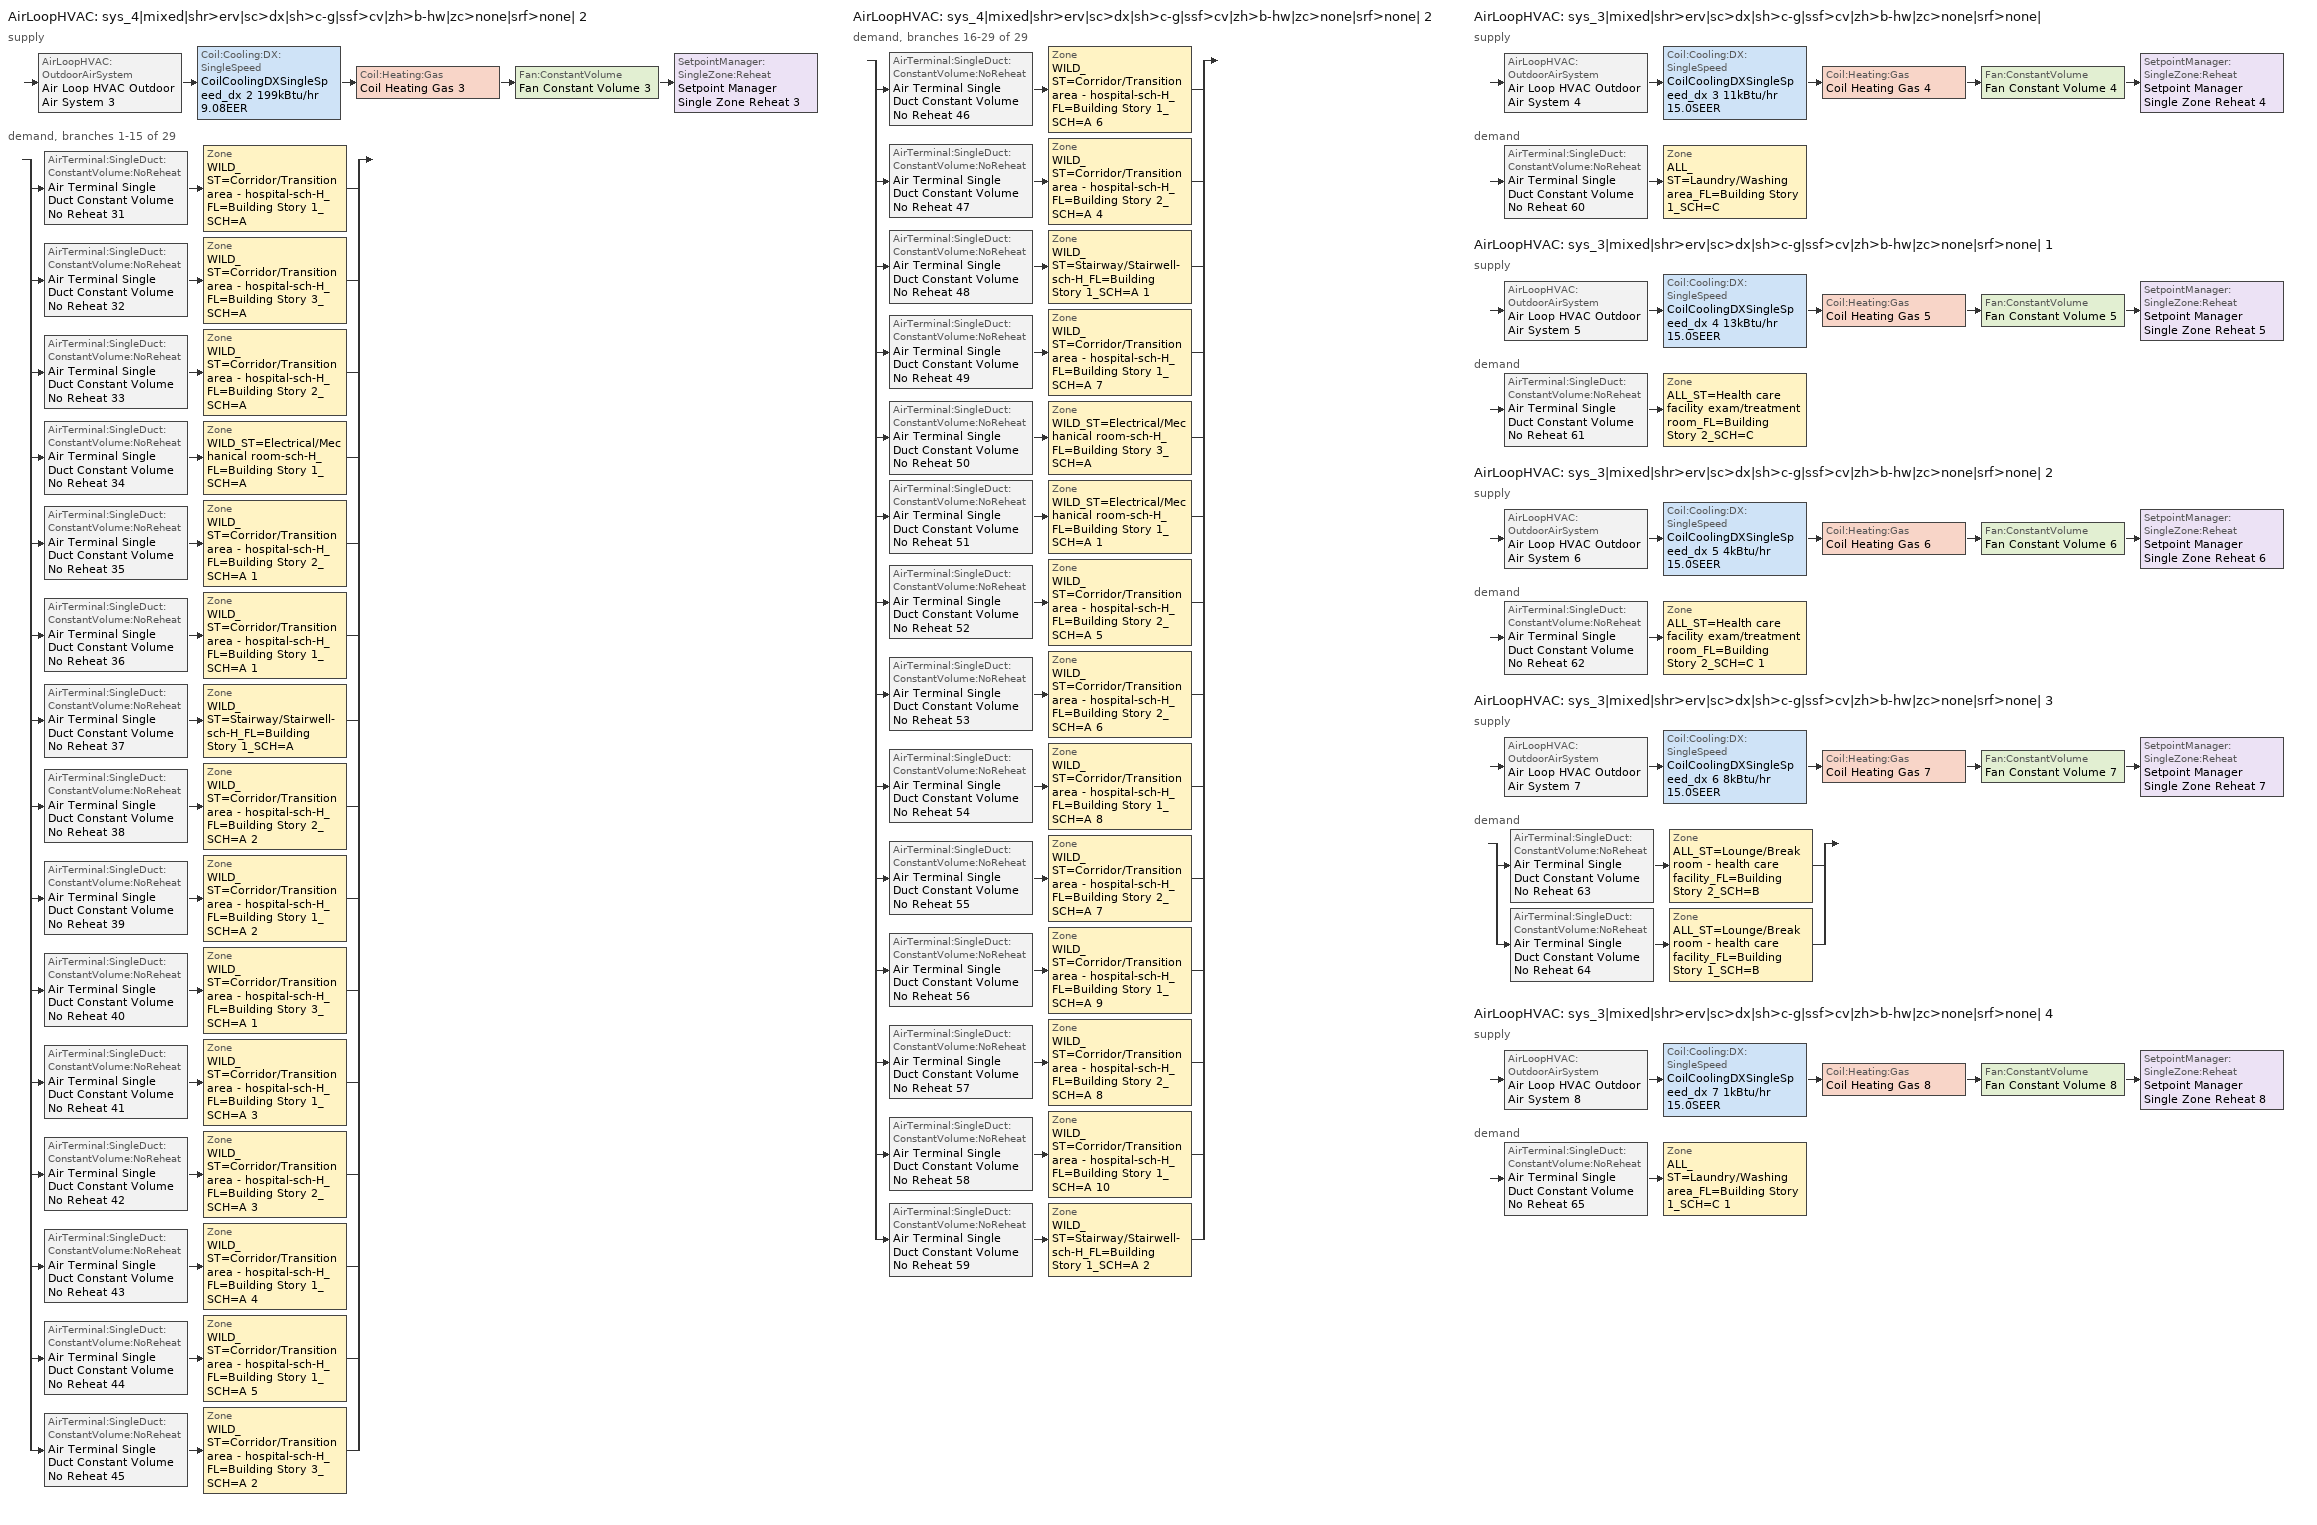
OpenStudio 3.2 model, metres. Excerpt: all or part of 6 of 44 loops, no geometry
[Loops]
AirLoopHVAC 'sys_4|mixed|shr>erv|sc>dx|sh>c-g|ssf>cv|zh>b-hw|zc>none|srf>none| 2'
 supply: AirLoopHVAC:OutdoorAirSystem 'Air Loop HVAC Outdoor Air System 3' > Coil:Cooling:DX:SingleSpeed 'CoilCoolingDXSingleSpeed_dx 2 199kBtu/hr 9.08EER' > Coil:Heating:Gas 'Coil Heating Gas 3' > Fan:ConstantVolume 'Fan Constant Volume 3' > SetpointManager:SingleZone:Reheat 'Setpoint Manager Single Zone Reheat 3'
 demand, branches 1-15 of 29: split
  | AirTerminal:SingleDuct:ConstantVolume:NoReheat 'Air Terminal Single Duct Constant Volume No Reheat 31' > Zone 'WILD_ST=Corridor/Transition area - hospital-sch-H_FL=Building Story 1_SCH=A'
  | AirTerminal:SingleDuct:ConstantVolume:NoReheat 'Air Terminal Single Duct Constant Volume No Reheat 32' > Zone 'WILD_ST=Corridor/Transition area - hospital-sch-H_FL=Building Story 3_SCH=A'
  | AirTerminal:SingleDuct:ConstantVolume:NoReheat 'Air Terminal Single Duct Constant Volume No Reheat 33' > Zone 'WILD_ST=Corridor/Transition area - hospital-sch-H_FL=Building Story 2_SCH=A'
  | AirTerminal:SingleDuct:ConstantVolume:NoReheat 'Air Terminal Single Duct Constant Volume No Reheat 34' > Zone 'WILD_ST=Electrical/Mechanical room-sch-H_FL=Building Story 1_SCH=A'
  | AirTerminal:SingleDuct:ConstantVolume:NoReheat 'Air Terminal Single Duct Constant Volume No Reheat 35' > Zone 'WILD_ST=Corridor/Transition area - hospital-sch-H_FL=Building Story 2_SCH=A 1'
  | AirTerminal:SingleDuct:ConstantVolume:NoReheat 'Air Terminal Single Duct Constant Volume No Reheat 36' > Zone 'WILD_ST=Corridor/Transition area - hospital-sch-H_FL=Building Story 1_SCH=A 1'
  | AirTerminal:SingleDuct:ConstantVolume:NoReheat 'Air Terminal Single Duct Constant Volume No Reheat 37' > Zone 'WILD_ST=Stairway/Stairwell-sch-H_FL=Building Story 1_SCH=A'
  | AirTerminal:SingleDuct:ConstantVolume:NoReheat 'Air Terminal Single Duct Constant Volume No Reheat 38' > Zone 'WILD_ST=Corridor/Transition area - hospital-sch-H_FL=Building Story 2_SCH=A 2'
  | AirTerminal:SingleDuct:ConstantVolume:NoReheat 'Air Terminal Single Duct Constant Volume No Reheat 39' > Zone 'WILD_ST=Corridor/Transition area - hospital-sch-H_FL=Building Story 1_SCH=A 2'
  | AirTerminal:SingleDuct:ConstantVolume:NoReheat 'Air Terminal Single Duct Constant Volume No Reheat 40' > Zone 'WILD_ST=Corridor/Transition area - hospital-sch-H_FL=Building Story 3_SCH=A 1'
  | AirTerminal:SingleDuct:ConstantVolume:NoReheat 'Air Terminal Single Duct Constant Volume No Reheat 41' > Zone 'WILD_ST=Corridor/Transition area - hospital-sch-H_FL=Building Story 1_SCH=A 3'
  | AirTerminal:SingleDuct:ConstantVolume:NoReheat 'Air Terminal Single Duct Constant Volume No Reheat 42' > Zone 'WILD_ST=Corridor/Transition area - hospital-sch-H_FL=Building Story 2_SCH=A 3'
  | AirTerminal:SingleDuct:ConstantVolume:NoReheat 'Air Terminal Single Duct Constant Volume No Reheat 43' > Zone 'WILD_ST=Corridor/Transition area - hospital-sch-H_FL=Building Story 1_SCH=A 4'
  | AirTerminal:SingleDuct:ConstantVolume:NoReheat 'Air Terminal Single Duct Constant Volume No Reheat 44' > Zone 'WILD_ST=Corridor/Transition area - hospital-sch-H_FL=Building Story 1_SCH=A 5'
  | AirTerminal:SingleDuct:ConstantVolume:NoReheat 'Air Terminal Single Duct Constant Volume No Reheat 45' > Zone 'WILD_ST=Corridor/Transition area - hospital-sch-H_FL=Building Story 3_SCH=A 2'
AirLoopHVAC 'sys_4|mixed|shr>erv|sc>dx|sh>c-g|ssf>cv|zh>b-hw|zc>none|srf>none| 2'
 demand, branches 16-29 of 29: split
  | AirTerminal:SingleDuct:ConstantVolume:NoReheat 'Air Terminal Single Duct Constant Volume No Reheat 46' > Zone 'WILD_ST=Corridor/Transition area - hospital-sch-H_FL=Building Story 1_SCH=A 6'
  | AirTerminal:SingleDuct:ConstantVolume:NoReheat 'Air Terminal Single Duct Constant Volume No Reheat 47' > Zone 'WILD_ST=Corridor/Transition area - hospital-sch-H_FL=Building Story 2_SCH=A 4'
  | AirTerminal:SingleDuct:ConstantVolume:NoReheat 'Air Terminal Single Duct Constant Volume No Reheat 48' > Zone 'WILD_ST=Stairway/Stairwell-sch-H_FL=Building Story 1_SCH=A 1'
  | AirTerminal:SingleDuct:ConstantVolume:NoReheat 'Air Terminal Single Duct Constant Volume No Reheat 49' > Zone 'WILD_ST=Corridor/Transition area - hospital-sch-H_FL=Building Story 1_SCH=A 7'
  | AirTerminal:SingleDuct:ConstantVolume:NoReheat 'Air Terminal Single Duct Constant Volume No Reheat 50' > Zone 'WILD_ST=Electrical/Mechanical room-sch-H_FL=Building Story 3_SCH=A'
  | AirTerminal:SingleDuct:ConstantVolume:NoReheat 'Air Terminal Single Duct Constant Volume No Reheat 51' > Zone 'WILD_ST=Electrical/Mechanical room-sch-H_FL=Building Story 1_SCH=A 1'
  | AirTerminal:SingleDuct:ConstantVolume:NoReheat 'Air Terminal Single Duct Constant Volume No Reheat 52' > Zone 'WILD_ST=Corridor/Transition area - hospital-sch-H_FL=Building Story 2_SCH=A 5'
  | AirTerminal:SingleDuct:ConstantVolume:NoReheat 'Air Terminal Single Duct Constant Volume No Reheat 53' > Zone 'WILD_ST=Corridor/Transition area - hospital-sch-H_FL=Building Story 2_SCH=A 6'
  | AirTerminal:SingleDuct:ConstantVolume:NoReheat 'Air Terminal Single Duct Constant Volume No Reheat 54' > Zone 'WILD_ST=Corridor/Transition area - hospital-sch-H_FL=Building Story 1_SCH=A 8'
  | AirTerminal:SingleDuct:ConstantVolume:NoReheat 'Air Terminal Single Duct Constant Volume No Reheat 55' > Zone 'WILD_ST=Corridor/Transition area - hospital-sch-H_FL=Building Story 2_SCH=A 7'
  | AirTerminal:SingleDuct:ConstantVolume:NoReheat 'Air Terminal Single Duct Constant Volume No Reheat 56' > Zone 'WILD_ST=Corridor/Transition area - hospital-sch-H_FL=Building Story 1_SCH=A 9'
  | AirTerminal:SingleDuct:ConstantVolume:NoReheat 'Air Terminal Single Duct Constant Volume No Reheat 57' > Zone 'WILD_ST=Corridor/Transition area - hospital-sch-H_FL=Building Story 2_SCH=A 8'
  | AirTerminal:SingleDuct:ConstantVolume:NoReheat 'Air Terminal Single Duct Constant Volume No Reheat 58' > Zone 'WILD_ST=Corridor/Transition area - hospital-sch-H_FL=Building Story 1_SCH=A 10'
  | AirTerminal:SingleDuct:ConstantVolume:NoReheat 'Air Terminal Single Duct Constant Volume No Reheat 59' > Zone 'WILD_ST=Stairway/Stairwell-sch-H_FL=Building Story 1_SCH=A 2'
AirLoopHVAC 'sys_3|mixed|shr>erv|sc>dx|sh>c-g|ssf>cv|zh>b-hw|zc>none|srf>none|'
 supply: AirLoopHVAC:OutdoorAirSystem 'Air Loop HVAC Outdoor Air System 4' > Coil:Cooling:DX:SingleSpeed 'CoilCoolingDXSingleSpeed_dx 3 11kBtu/hr 15.0SEER' > Coil:Heating:Gas 'Coil Heating Gas 4' > Fan:ConstantVolume 'Fan Constant Volume 4' > SetpointManager:SingleZone:Reheat 'Setpoint Manager Single Zone Reheat 4'
 demand: AirTerminal:SingleDuct:ConstantVolume:NoReheat 'Air Terminal Single Duct Constant Volume No Reheat 60' > Zone 'ALL_ST=Laundry/Washing area_FL=Building Story 1_SCH=C'
AirLoopHVAC 'sys_3|mixed|shr>erv|sc>dx|sh>c-g|ssf>cv|zh>b-hw|zc>none|srf>none| 1'
 supply: AirLoopHVAC:OutdoorAirSystem 'Air Loop HVAC Outdoor Air System 5' > Coil:Cooling:DX:SingleSpeed 'CoilCoolingDXSingleSpeed_dx 4 13kBtu/hr 15.0SEER' > Coil:Heating:Gas 'Coil Heating Gas 5' > Fan:ConstantVolume 'Fan Constant Volume 5' > SetpointManager:SingleZone:Reheat 'Setpoint Manager Single Zone Reheat 5'
 demand: AirTerminal:SingleDuct:ConstantVolume:NoReheat 'Air Terminal Single Duct Constant Volume No Reheat 61' > Zone 'ALL_ST=Health care facility exam/treatment room_FL=Building Story 2_SCH=C'
AirLoopHVAC 'sys_3|mixed|shr>erv|sc>dx|sh>c-g|ssf>cv|zh>b-hw|zc>none|srf>none| 2'
 supply: AirLoopHVAC:OutdoorAirSystem 'Air Loop HVAC Outdoor Air System 6' > Coil:Cooling:DX:SingleSpeed 'CoilCoolingDXSingleSpeed_dx 5 4kBtu/hr 15.0SEER' > Coil:Heating:Gas 'Coil Heating Gas 6' > Fan:ConstantVolume 'Fan Constant Volume 6' > SetpointManager:SingleZone:Reheat 'Setpoint Manager Single Zone Reheat 6'
 demand: AirTerminal:SingleDuct:ConstantVolume:NoReheat 'Air Terminal Single Duct Constant Volume No Reheat 62' > Zone 'ALL_ST=Health care facility exam/treatment room_FL=Building Story 2_SCH=C 1'
AirLoopHVAC 'sys_3|mixed|shr>erv|sc>dx|sh>c-g|ssf>cv|zh>b-hw|zc>none|srf>none| 3'
 supply: AirLoopHVAC:OutdoorAirSystem 'Air Loop HVAC Outdoor Air System 7' > Coil:Cooling:DX:SingleSpeed 'CoilCoolingDXSingleSpeed_dx 6 8kBtu/hr 15.0SEER' > Coil:Heating:Gas 'Coil Heating Gas 7' > Fan:ConstantVolume 'Fan Constant Volume 7' > SetpointManager:SingleZone:Reheat 'Setpoint Manager Single Zone Reheat 7'
 demand: split
  | AirTerminal:SingleDuct:ConstantVolume:NoReheat 'Air Terminal Single Duct Constant Volume No Reheat 63' > Zone 'ALL_ST=Lounge/Break room - health care facility_FL=Building Story 2_SCH=B'
  | AirTerminal:SingleDuct:ConstantVolume:NoReheat 'Air Terminal Single Duct Constant Volume No Reheat 64' > Zone 'ALL_ST=Lounge/Break room - health care facility_FL=Building Story 1_SCH=B'
AirLoopHVAC 'sys_3|mixed|shr>erv|sc>dx|sh>c-g|ssf>cv|zh>b-hw|zc>none|srf>none| 4'
 supply: AirLoopHVAC:OutdoorAirSystem 'Air Loop HVAC Outdoor Air System 8' > Coil:Cooling:DX:SingleSpeed 'CoilCoolingDXSingleSpeed_dx 7 1kBtu/hr 15.0SEER' > Coil:Heating:Gas 'Coil Heating Gas 8' > Fan:ConstantVolume 'Fan Constant Volume 8' > SetpointManager:SingleZone:Reheat 'Setpoint Manager Single Zone Reheat 8'
 demand: AirTerminal:SingleDuct:ConstantVolume:NoReheat 'Air Terminal Single Duct Constant Volume No Reheat 65' > Zone 'ALL_ST=Laundry/Washing area_FL=Building Story 1_SCH=C 1'
[Sizing:Zone] Zone Cooling Design Supply Air Temperature Input Method=TemperatureDifference; Zone Cooling Design Supply Air Temperature {C}=14; Zone Cooling Design Supply Air Temperature Difference {deltaC}=11; Zone Heating Design Supply Air Temperature Input Method=TemperatureDifference; Zone Heating Design Supply Air Temperature {C}=40; Zone Heating Design Supply Air Temperature Difference {deltaC}=21; Zone Cooling Design Supply Air Humidity Ratio {kg-H2O/kg-air}=0.0085; Zone Heating Design Supply Air Humidity Ratio {kg-H2O/kg-air}=0.008; Zone Heating Sizing Factor=1.3; Zone Cooling Sizing Factor=1.1; Cooling Design Air Flow Method=DesignDay; Heating Design Air Flow Method=DesignDay; Account for Dedicated Outdoor Air System=No; Dedicated Outdoor Air System Control Strategy=NeutralSupplyAir; Dedicated Outdoor Air Low Setpoint Temperature for Design {C}=autosize; Dedicated Outdoor Air High Setpoint Temperature for Design {C}=autosize
ALL_ST=Laundry/Washing area_FL=Building Story 1_SCH=C; ALL_ST=Health care facility exam/treatment room_FL=Building Story 2_SCH=C; ALL_ST=Health care facility exam/treatment room_FL=Building Story 2_SCH=C 1; ALL_ST=Lounge/Break room - health care facility_FL=Building Story 2_SCH=B; ALL_ST=Laundry/Washing area_FL=Building Story 1_SCH=C 1; ALL_ST=Lounge/Break room - health care facility_FL=Building Story 1_SCH=B; WILD_ST=Corridor/Transition area - hospital-sch-H_FL=Building Story 1_SCH=A; WILD_ST=Corridor/Transition area - hospital-sch-H_FL=Building Story 3_SCH=A; WILD_ST=Corridor/Transition area - hospital-sch-H_FL=Building Story 2_SCH=A; WILD_ST=Electrical/Mechanical room-sch-H_FL=Building Story 1_SCH=A; WILD_ST=Corridor/Transition area - hospital-sch-H_FL=Building Story 2_SCH=A 1; WILD_ST=Corridor/Transition area - hospital-sch-H_FL=Building Story 1_SCH=A 1; WILD_ST=Stairway/Stairwell-sch-H_FL=Building Story 1_SCH=A; WILD_ST=Corridor/Transition area - hospital-sch-H_FL=Building Story 2_SCH=A 2; WILD_ST=Corridor/Transition area - hospital-sch-H_FL=Building Story 1_SCH=A 2; WILD_ST=Corridor/Transition area - hospital-sch-H_FL=Building Story 3_SCH=A 1; WILD_ST=Corridor/Transition area - hospital-sch-H_FL=Building Story 1_SCH=A 3; WILD_ST=Corridor/Transition area - hospital-sch-H_FL=Building Story 2_SCH=A 3; WILD_ST=Corridor/Transition area - hospital-sch-H_FL=Building Story 1_SCH=A 4; WILD_ST=Corridor/Transition area - hospital-sch-H_FL=Building Story 1_SCH=A 5; WILD_ST=Corridor/Transition area - hospital-sch-H_FL=Building Story 3_SCH=A 2; WILD_ST=Corridor/Transition area - hospital-sch-H_FL=Building Story 1_SCH=A 6; WILD_ST=Corridor/Transition area - hospital-sch-H_FL=Building Story 2_SCH=A 4; WILD_ST=Stairway/Stairwell-sch-H_FL=Building Story 1_SCH=A 1; WILD_ST=Corridor/Transition area - hospital-sch-H_FL=Building Story 1_SCH=A 7; WILD_ST=Electrical/Mechanical room-sch-H_FL=Building Story 3_SCH=A; WILD_ST=Electrical/Mechanical room-sch-H_FL=Building Story 1_SCH=A 1; WILD_ST=Corridor/Transition area - hospital-sch-H_FL=Building Story 2_SCH=A 5; WILD_ST=Corridor/Transition area - hospital-sch-H_FL=Building Story 2_SCH=A 6; WILD_ST=Corridor/Transition area - hospital-sch-H_FL=Building Story 1_SCH=A 8; WILD_ST=Corridor/Transition area - hospital-sch-H_FL=Building Story 2_SCH=A 7; WILD_ST=Corridor/Transition area - hospital-sch-H_FL=Building Story 1_SCH=A 9; WILD_ST=Corridor/Transition area - hospital-sch-H_FL=Building Story 2_SCH=A 8; WILD_ST=Corridor/Transition area - hospital-sch-H_FL=Building Story 1_SCH=A 10; WILD_ST=Stairway/Stairwell-sch-H_FL=Building Story 1_SCH=A 2
[Zone equipment]
ALL_ST=Laundry/Washing area_FL=Building Story 1_SCH=C: Zone HVAC Baseboard Convective Water 60, Air Terminal Single Duct Constant Volume No Reheat 60
ALL_ST=Health care facility exam/treatment room_FL=Building Story 2_SCH=C: Zone HVAC Baseboard Convective Water 61, Air Terminal Single Duct Constant Volume No Reheat 61
ALL_ST=Health care facility exam/treatment room_FL=Building Story 2_SCH=C 1: Zone HVAC Baseboard Convective Water 62, Air Terminal Single Duct Constant Volume No Reheat 62
ALL_ST=Lounge/Break room - health care facility_FL=Building Story 2_SCH=B: Zone HVAC Baseboard Convective Water 63, Air Terminal Single Duct Constant Volume No Reheat 63
ALL_ST=Laundry/Washing area_FL=Building Story 1_SCH=C 1: Zone HVAC Baseboard Convective Water 65, Air Terminal Single Duct Constant Volume No Reheat 65
ALL_ST=Lounge/Break room - health care facility_FL=Building Story 1_SCH=B: Zone HVAC Baseboard Convective Water 64, Air Terminal Single Duct Constant Volume No Reheat 64
WILD_ST=Corridor/Transition area - hospital-sch-H_FL=Building Story 1_SCH=A: Zone HVAC Baseboard Convective Water 31, Air Terminal Single Duct Constant Volume No Reheat 31
WILD_ST=Corridor/Transition area - hospital-sch-H_FL=Building Story 3_SCH=A: Zone HVAC Baseboard Convective Water 32, Air Terminal Single Duct Constant Volume No Reheat 32
WILD_ST=Corridor/Transition area - hospital-sch-H_FL=Building Story 2_SCH=A: Zone HVAC Baseboard Convective Water 33, Air Terminal Single Duct Constant Volume No Reheat 33
WILD_ST=Electrical/Mechanical room-sch-H_FL=Building Story 1_SCH=A: Zone HVAC Baseboard Convective Water 34, Air Terminal Single Duct Constant Volume No Reheat 34
WILD_ST=Corridor/Transition area - hospital-sch-H_FL=Building Story 2_SCH=A 1: Zone HVAC Baseboard Convective Water 35, Air Terminal Single Duct Constant Volume No Reheat 35
WILD_ST=Corridor/Transition area - hospital-sch-H_FL=Building Story 1_SCH=A 1: Zone HVAC Baseboard Convective Water 36, Air Terminal Single Duct Constant Volume No Reheat 36
WILD_ST=Stairway/Stairwell-sch-H_FL=Building Story 1_SCH=A: Zone HVAC Baseboard Convective Water 37, Air Terminal Single Duct Constant Volume No Reheat 37
WILD_ST=Corridor/Transition area - hospital-sch-H_FL=Building Story 2_SCH=A 2: Zone HVAC Baseboard Convective Water 38, Air Terminal Single Duct Constant Volume No Reheat 38
WILD_ST=Corridor/Transition area - hospital-sch-H_FL=Building Story 1_SCH=A 2: Zone HVAC Baseboard Convective Water 39, Air Terminal Single Duct Constant Volume No Reheat 39
WILD_ST=Corridor/Transition area - hospital-sch-H_FL=Building Story 3_SCH=A 1: Zone HVAC Baseboard Convective Water 40, Air Terminal Single Duct Constant Volume No Reheat 40
WILD_ST=Corridor/Transition area - hospital-sch-H_FL=Building Story 1_SCH=A 3: Zone HVAC Baseboard Convective Water 41, Air Terminal Single Duct Constant Volume No Reheat 41
WILD_ST=Corridor/Transition area - hospital-sch-H_FL=Building Story 2_SCH=A 3: Zone HVAC Baseboard Convective Water 42, Air Terminal Single Duct Constant Volume No Reheat 42
WILD_ST=Corridor/Transition area - hospital-sch-H_FL=Building Story 1_SCH=A 4: Zone HVAC Baseboard Convective Water 43, Air Terminal Single Duct Constant Volume No Reheat 43
WILD_ST=Corridor/Transition area - hospital-sch-H_FL=Building Story 1_SCH=A 5: Zone HVAC Baseboard Convective Water 44, Air Terminal Single Duct Constant Volume No Reheat 44
WILD_ST=Corridor/Transition area - hospital-sch-H_FL=Building Story 3_SCH=A 2: Zone HVAC Baseboard Convective Water 45, Air Terminal Single Duct Constant Volume No Reheat 45
WILD_ST=Corridor/Transition area - hospital-sch-H_FL=Building Story 1_SCH=A 6: Zone HVAC Baseboard Convective Water 46, Air Terminal Single Duct Constant Volume No Reheat 46
WILD_ST=Corridor/Transition area - hospital-sch-H_FL=Building Story 2_SCH=A 4: Zone HVAC Baseboard Convective Water 47, Air Terminal Single Duct Constant Volume No Reheat 47
WILD_ST=Stairway/Stairwell-sch-H_FL=Building Story 1_SCH=A 1: Zone HVAC Baseboard Convective Water 48, Air Terminal Single Duct Constant Volume No Reheat 48
WILD_ST=Corridor/Transition area - hospital-sch-H_FL=Building Story 1_SCH=A 7: Zone HVAC Baseboard Convective Water 49, Air Terminal Single Duct Constant Volume No Reheat 49
WILD_ST=Electrical/Mechanical room-sch-H_FL=Building Story 3_SCH=A: Zone HVAC Baseboard Convective Water 50, Air Terminal Single Duct Constant Volume No Reheat 50
WILD_ST=Electrical/Mechanical room-sch-H_FL=Building Story 1_SCH=A 1: Zone HVAC Baseboard Convective Water 51, Air Terminal Single Duct Constant Volume No Reheat 51
WILD_ST=Corridor/Transition area - hospital-sch-H_FL=Building Story 2_SCH=A 5: Zone HVAC Baseboard Convective Water 52, Air Terminal Single Duct Constant Volume No Reheat 52
WILD_ST=Corridor/Transition area - hospital-sch-H_FL=Building Story 2_SCH=A 6: Zone HVAC Baseboard Convective Water 53, Air Terminal Single Duct Constant Volume No Reheat 53
WILD_ST=Corridor/Transition area - hospital-sch-H_FL=Building Story 1_SCH=A 8: Zone HVAC Baseboard Convective Water 54, Air Terminal Single Duct Constant Volume No Reheat 54
WILD_ST=Corridor/Transition area - hospital-sch-H_FL=Building Story 2_SCH=A 7: Zone HVAC Baseboard Convective Water 55, Air Terminal Single Duct Constant Volume No Reheat 55
WILD_ST=Corridor/Transition area - hospital-sch-H_FL=Building Story 1_SCH=A 9: Zone HVAC Baseboard Convective Water 56, Air Terminal Single Duct Constant Volume No Reheat 56
WILD_ST=Corridor/Transition area - hospital-sch-H_FL=Building Story 2_SCH=A 8: Zone HVAC Baseboard Convective Water 57, Air Terminal Single Duct Constant Volume No Reheat 57
WILD_ST=Corridor/Transition area - hospital-sch-H_FL=Building Story 1_SCH=A 10: Zone HVAC Baseboard Convective Water 58, Air Terminal Single Duct Constant Volume No Reheat 58
WILD_ST=Stairway/Stairwell-sch-H_FL=Building Story 1_SCH=A 2: Zone HVAC Baseboard Convective Water 59, Air Terminal Single Duct Constant Volume No Reheat 59
[AirLoopHVAC] Design Supply Air Flow Rate {m3/s}=autosize; Design Return Air Flow Fraction of Supply Air Flow=1
Name | Availability Schedule
sys_4|mixed|shr>erv|sc>dx|sh>c-g|ssf>cv|zh>b-hw|zc>none|srf>none| 2 | sys_4|mixed|shr>none|sc>dx|sh>c-g|ssf>cv|zh>b-hw|zc>none|srf>none| 2 Occ Sch
sys_3|mixed|shr>erv|sc>dx|sh>c-g|ssf>cv|zh>b-hw|zc>none|srf>none| | sys_3|mixed|shr>none|sc>dx|sh>c-g|ssf>cv|zh>b-hw|zc>none|srf>none| Occ Sch
sys_3|mixed|shr>erv|sc>dx|sh>c-g|ssf>cv|zh>b-hw|zc>none|srf>none| 1 | sys_3|mixed|shr>none|sc>dx|sh>c-g|ssf>cv|zh>b-hw|zc>none|srf>none| 1 Occ Sch
sys_3|mixed|shr>erv|sc>dx|sh>c-g|ssf>cv|zh>b-hw|zc>none|srf>none| 2 | sys_3|mixed|shr>none|sc>dx|sh>c-g|ssf>cv|zh>b-hw|zc>none|srf>none| 2 Occ Sch
sys_3|mixed|shr>erv|sc>dx|sh>c-g|ssf>cv|zh>b-hw|zc>none|srf>none| 3 | sys_3|mixed|shr>none|sc>dx|sh>c-g|ssf>cv|zh>b-hw|zc>none|srf>none| 3 Occ Sch
sys_3|mixed|shr>erv|sc>dx|sh>c-g|ssf>cv|zh>b-hw|zc>none|srf>none| 4 | sys_3|mixed|shr>none|sc>dx|sh>c-g|ssf>cv|zh>b-hw|zc>none|srf>none| 4 Occ Sch
[Sizing:System] Type of Load to Size On=Sensible; Design Outdoor Air Flow Rate {m3/s}=Autosize; Central Heating Maximum System Air Flow Ratio=1; Preheat Design Temperature {C}=7; Preheat Design Humidity Ratio {kg-H2O/kg-Air}=0.008; Precool Design Temperature {C}=13; Precool Design Humidity Ratio {kg-H2O/kg-Air}=0.008; Central Cooling Design Supply Air Temperature {C}=13; Central Heating Design Supply Air Temperature {C}=43; Sizing Option=NonCoincident; 100% Outdoor Air in Cooling=No; 100% Outdoor Air in Heating=No; Central Cooling Design Supply Air Humidity Ratio {kg-H2O/kg-Air}=0.0085; Central Heating Design Supply Air Humidity Ratio {kg-H2O/kg-Air}=0.008; Cooling Design Air Flow Method=DesignDay; Cooling Design Air Flow Rate {m3/s}=0; Heating Design Air Flow Method=DesignDay; Heating Design Air Flow Rate {m3/s}=0; System Outdoor Air Method=ZoneSum; Zone Maximum Outdoor Air Fraction=1; Cooling Supply Air Flow Rate Per Floor Area {m3/s-m2}=0.00996765; Cooling Fraction of Autosized Cooling Supply Air Flow Rate=1; Cooling Supply Air Flow Rate Per Unit Cooling Capacity {m3/s-W}=3.94755e-05; Heating Supply Air Flow Rate Per Floor Area {m3/s-m2}=0.00996765; Heating Fraction of Autosized Heating Supply Air Flow Rate=1; Heating Fraction of Autosized Cooling Supply Air Flow Rate=1; Heating Supply Air Flow Rate Per Unit Heating Capacity {m3/s-W}=3.15882e-05; Cooling Design Capacity Method=CoolingDesignCapacity; Cooling Design Capacity {W}=autosize; Cooling Design Capacity Per Floor Area {W/m2}=234.7; Fraction of Autosized Cooling Design Capacity=1; Heating Design Capacity Method=HeatingDesignCapacity; Heating Design Capacity {W}=autosize; Heating Design Capacity Per Floor Area {W/m2}=157; Fraction of Autosized Heating Design Capacity=1; Central Cooling Capacity Control Method=OnOff
sys_4|mixed|shr>erv|sc>dx|sh>c-g|ssf>cv|zh>b-hw|zc>none|srf>none| 2; sys_3|mixed|shr>erv|sc>dx|sh>c-g|ssf>cv|zh>b-hw|zc>none|srf>none|; sys_3|mixed|shr>erv|sc>dx|sh>c-g|ssf>cv|zh>b-hw|zc>none|srf>none| 1; sys_3|mixed|shr>erv|sc>dx|sh>c-g|ssf>cv|zh>b-hw|zc>none|srf>none| 2; sys_3|mixed|shr>erv|sc>dx|sh>c-g|ssf>cv|zh>b-hw|zc>none|srf>none| 3; sys_3|mixed|shr>erv|sc>dx|sh>c-g|ssf>cv|zh>b-hw|zc>none|srf>none| 4
[Fan:ConstantVolume] Availability Schedule=Always On Discrete; Fan Total Efficiency=0.39975; Pressure Rise {Pa}=640; Maximum Flow Rate {m3/s}=AutoSize; Motor Efficiency=0.615
Fan Constant Volume 3; Fan Constant Volume 4; Fan Constant Volume 5; Fan Constant Volume 6; Fan Constant Volume 7; Fan Constant Volume 8
[Coil:Cooling:DX:SingleSpeed] Availability Schedule=Always On Discrete; Rated Total Cooling Capacity {W}=autosize; Rated Sensible Heat Ratio=autosize; Rated Air Flow Rate {m3/s}=autosize; Rated Evaporator Fan Power Per Volume Flow Rate {W/(m3/s)}=773.3; Total Cooling Capacity Function of Temperature Curve=DXCOOL-NECB2011-REF-CAPFT; Total Cooling Capacity Function of Flow Fraction Curve=DXCOOL-NECB2011-REF-CAPFFLOW; Energy Input Ratio Function of Temperature Curve=DXCOOL-NECB2011-REF-COOLEIRFT; Energy Input Ratio Function of Flow Fraction Curve=DXCOOL-NECB2011-REF-COOLEIRFFLOW; Part Load Fraction Correlation Curve=DXCOOL-NECB2011-REF-COOLPLFFPLR; Minimum Outdoor Dry-Bulb Temperature for Compressor Operation {C}=-25; Condenser Type=AirCooled; Evaporative Condenser Effectiveness=0; Evaporative Condenser Air Flow Rate {m3/s}=Autosize; Evaporative Condenser Pump Rated Power Consumption {W}=Autosize; Crankcase Heater Capacity {W}=0; Maximum Outdoor Dry-Bulb Temperature for Crankcase Heater Operation {C}=0; Basin Heater Capacity {W/K}=0; Basin Heater Setpoint Temperature {C}=10
Name | Rated COP {W/W}
CoilCoolingDXSingleSpeed_dx 2 199kBtu/hr 9.08EER | 3.15956
CoilCoolingDXSingleSpeed_dx 3 11kBtu/hr 15.0SEER; CoilCoolingDXSingleSpeed_dx 4 13kBtu/hr 15.0SEER; CoilCoolingDXSingleSpeed_dx 5 4kBtu/hr 15.0SEER; CoilCoolingDXSingleSpeed_dx 6 8kBtu/hr 15.0SEER; CoilCoolingDXSingleSpeed_dx 7 1kBtu/hr 15.0SEER | 4.31058
[Coil:Heating:Gas] Availability Schedule=Always On Discrete; Nominal Capacity {W}=AutoSize; Parasitic Electric Load {W}=0; Part Load Fraction Correlation Curve=FURNACE-EFFPLR-NECB2011; Parasitic Gas Load {W}=0
Name | Gas Burner Efficiency
Coil Heating Gas 3 | 0.81
Coil Heating Gas 4; Coil Heating Gas 5; Coil Heating Gas 6; Coil Heating Gas 7; Coil Heating Gas 8 | 0.95
[Controller:OutdoorAir] Minimum Outdoor Air Flow Rate {m3/s}=autosize; Maximum Outdoor Air Flow Rate {m3/s}=Autosize; Economizer Control Action Type=ModulateFlow; Lockout Type=NoLockout; Minimum Limit Type=FixedMinimum; High Humidity Control=No; Heat Recovery Bypass Control Type=BypassWhenOAFlowGreaterThanMinimum
Name | Economizer Control Type | Minimum Outdoor Air Schedule | Controller Mechanical Ventilation | Economizer Maximum Limit Dry-Bulb Temperature {C} | Economizer Maximum Limit Enthalpy {J/kg} | Economizer Minimum Limit Dry-Bulb Temperature {C}
Controller Outdoor Air 3 | DifferentialEnthalpy | sys_4|mixed|shr>none|sc>dx|sh>c-g|ssf>cv|zh>b-hw|zc>none|srf>none| 2 Occ Sch | Controller Mechanical Ventilation 3
Controller Outdoor Air 4 | NoEconomizer | sys_3|mixed|shr>none|sc>dx|sh>c-g|ssf>cv|zh>b-hw|zc>none|srf>none| Occ Sch | Controller Mechanical Ventilation 4 | 28 | 64000 | -100
Controller Outdoor Air 5 | NoEconomizer | sys_3|mixed|shr>none|sc>dx|sh>c-g|ssf>cv|zh>b-hw|zc>none|srf>none| 1 Occ Sch | Controller Mechanical Ventilation 5 | 28 | 64000 | -100
Controller Outdoor Air 6 | NoEconomizer | sys_3|mixed|shr>none|sc>dx|sh>c-g|ssf>cv|zh>b-hw|zc>none|srf>none| 2 Occ Sch | Controller Mechanical Ventilation 6 | 28 | 64000 | -100
Controller Outdoor Air 7 | NoEconomizer | sys_3|mixed|shr>none|sc>dx|sh>c-g|ssf>cv|zh>b-hw|zc>none|srf>none| 3 Occ Sch | Controller Mechanical Ventilation 7 | 28 | 64000 | -100
Controller Outdoor Air 8 | NoEconomizer | sys_3|mixed|shr>none|sc>dx|sh>c-g|ssf>cv|zh>b-hw|zc>none|srf>none| 4 Occ Sch | Controller Mechanical Ventilation 8 | 28 | 64000 | -100
[Controller:MechanicalVentilation] Availability Schedule=Always On Discrete; System Outdoor Air Method=ZoneSum
Controller Mechanical Ventilation 3; Controller Mechanical Ventilation 4; Controller Mechanical Ventilation 5; Controller Mechanical Ventilation 6; Controller Mechanical Ventilation 7; Controller Mechanical Ventilation 8
[AirLoopHVAC:OutdoorAirSystem]
Name | Controller
Air Loop HVAC Outdoor Air System 3 | Controller Outdoor Air 3
Air Loop HVAC Outdoor Air System 4 | Controller Outdoor Air 4
Air Loop HVAC Outdoor Air System 5 | Controller Outdoor Air 5
Air Loop HVAC Outdoor Air System 6 | Controller Outdoor Air 6
Air Loop HVAC Outdoor Air System 7 | Controller Outdoor Air 7
Air Loop HVAC Outdoor Air System 8 | Controller Outdoor Air 8
[SetpointManager:SingleZone:Reheat] Minimum Supply Air Temperature {C}=13; Maximum Supply Air Temperature {C}=43
Name | Control Zone
Setpoint Manager Single Zone Reheat 3 | WILD_ST=Corridor/Transition area - hospital-sch-H_FL=Building Story 1_SCH=A
Setpoint Manager Single Zone Reheat 4 | ALL_ST=Laundry/Washing area_FL=Building Story 1_SCH=C
Setpoint Manager Single Zone Reheat 5 | ALL_ST=Health care facility exam/treatment room_FL=Building Story 2_SCH=C
Setpoint Manager Single Zone Reheat 6 | ALL_ST=Health care facility exam/treatment room_FL=Building Story 2_SCH=C 1
Setpoint Manager Single Zone Reheat 7 | ALL_ST=Lounge/Break room - health care facility_FL=Building Story 2_SCH=B
Setpoint Manager Single Zone Reheat 8 | ALL_ST=Laundry/Washing area_FL=Building Story 1_SCH=C 1
[AirTerminal:SingleDuct:ConstantVolume:NoReheat] Availability Schedule=Always On Discrete; Maximum Air Flow Rate {m3/s}=AutoSize
Air Terminal Single Duct Constant Volume No Reheat 31; Air Terminal Single Duct Constant Volume No Reheat 32; Air Terminal Single Duct Constant Volume No Reheat 33; Air Terminal Single Duct Constant Volume No Reheat 34; Air Terminal Single Duct Constant Volume No Reheat 35; Air Terminal Single Duct Constant Volume No Reheat 36; Air Terminal Single Duct Constant Volume No Reheat 37; Air Terminal Single Duct Constant Volume No Reheat 38; Air Terminal Single Duct Constant Volume No Reheat 39; Air Terminal Single Duct Constant Volume No Reheat 40; Air Terminal Single Duct Constant Volume No Reheat 41; Air Terminal Single Duct Constant Volume No Reheat 42; Air Terminal Single Duct Constant Volume No Reheat 43; Air Terminal Single Duct Constant Volume No Reheat 44; Air Terminal Single Duct Constant Volume No Reheat 45; Air Terminal Single Duct Constant Volume No Reheat 46; Air Terminal Single Duct Constant Volume No Reheat 47; Air Terminal Single Duct Constant Volume No Reheat 48; Air Terminal Single Duct Constant Volume No Reheat 49; Air Terminal Single Duct Constant Volume No Reheat 50; Air Terminal Single Duct Constant Volume No Reheat 51; Air Terminal Single Duct Constant Volume No Reheat 52; Air Terminal Single Duct Constant Volume No Reheat 53; Air Terminal Single Duct Constant Volume No Reheat 54; Air Terminal Single Duct Constant Volume No Reheat 55; Air Terminal Single Duct Constant Volume No Reheat 56; Air Terminal Single Duct Constant Volume No Reheat 57; Air Terminal Single Duct Constant Volume No Reheat 58; Air Terminal Single Duct Constant Volume No Reheat 59; Air Terminal Single Duct Constant Volume No Reheat 60; Air Terminal Single Duct Constant Volume No Reheat 61; Air Terminal Single Duct Constant Volume No Reheat 62; Air Terminal Single Duct Constant Volume No Reheat 63; Air Terminal Single Duct Constant Volume No Reheat 64; Air Terminal Single Duct Constant Volume No Reheat 65
[Schedule:Ruleset]
Name | Default Day Schedule | Summer Design Day Schedule | Winter Design Day Schedule
sys_3|mixed|shr>none|sc>dx|sh>c-g|ssf>cv|zh>b-hw|zc>none|srf>none| Occ Sch | sys_3|mixed|shr>none|sc>dx|sh>c-g|ssf>cv|zh>b-hw|zc>none|srf>none| Occ Sch Default | sys_3|mixed|shr>none|sc>dx|sh>c-g|ssf>cv|zh>b-hw|zc>none|srf>none| Occ Sch Summer Design Day | sys_3|mixed|shr>none|sc>dx|sh>c-g|ssf>cv|zh>b-hw|zc>none|srf>none| Occ Sch Winter Design Day
sys_3|mixed|shr>none|sc>dx|sh>c-g|ssf>cv|zh>b-hw|zc>none|srf>none| 1 Occ Sch | sys_3|mixed|shr>none|sc>dx|sh>c-g|ssf>cv|zh>b-hw|zc>none|srf>none| 1 Occ Sch Default | sys_3|mixed|shr>none|sc>dx|sh>c-g|ssf>cv|zh>b-hw|zc>none|srf>none| 1 Occ Sch Summer Design Day | sys_3|mixed|shr>none|sc>dx|sh>c-g|ssf>cv|zh>b-hw|zc>none|srf>none| 1 Occ Sch Winter Design Day
sys_3|mixed|shr>none|sc>dx|sh>c-g|ssf>cv|zh>b-hw|zc>none|srf>none| 2 Occ Sch | sys_3|mixed|shr>none|sc>dx|sh>c-g|ssf>cv|zh>b-hw|zc>none|srf>none| 2 Occ Sch Default | sys_3|mixed|shr>none|sc>dx|sh>c-g|ssf>cv|zh>b-hw|zc>none|srf>none| 2 Occ Sch Summer Design Day | sys_3|mixed|shr>none|sc>dx|sh>c-g|ssf>cv|zh>b-hw|zc>none|srf>none| 2 Occ Sch Winter Design Day
sys_3|mixed|shr>none|sc>dx|sh>c-g|ssf>cv|zh>b-hw|zc>none|srf>none| 3 Occ Sch | sys_3|mixed|shr>none|sc>dx|sh>c-g|ssf>cv|zh>b-hw|zc>none|srf>none| 3 Occ Sch Default | sys_3|mixed|shr>none|sc>dx|sh>c-g|ssf>cv|zh>b-hw|zc>none|srf>none| 3 Occ Sch Summer Design Day | sys_3|mixed|shr>none|sc>dx|sh>c-g|ssf>cv|zh>b-hw|zc>none|srf>none| 3 Occ Sch Winter Design Day
sys_3|mixed|shr>none|sc>dx|sh>c-g|ssf>cv|zh>b-hw|zc>none|srf>none| 4 Occ Sch | sys_3|mixed|shr>none|sc>dx|sh>c-g|ssf>cv|zh>b-hw|zc>none|srf>none| 4 Occ Sch Default | sys_3|mixed|shr>none|sc>dx|sh>c-g|ssf>cv|zh>b-hw|zc>none|srf>none| 4 Occ Sch Summer Design Day | sys_3|mixed|shr>none|sc>dx|sh>c-g|ssf>cv|zh>b-hw|zc>none|srf>none| 4 Occ Sch Winter Design Day
sys_4|mixed|shr>none|sc>dx|sh>c-g|ssf>cv|zh>b-hw|zc>none|srf>none| 2 Occ Sch | sys_4|mixed|shr>none|sc>dx|sh>c-g|ssf>cv|zh>b-hw|zc>none|srf>none| 2 Occ Sch Default | sys_4|mixed|shr>none|sc>dx|sh>c-g|ssf>cv|zh>b-hw|zc>none|srf>none| 2 Occ Sch Summer Design Day | sys_4|mixed|shr>none|sc>dx|sh>c-g|ssf>cv|zh>b-hw|zc>none|srf>none| 2 Occ Sch Winter Design Day
[Schedule:Day]
sys_3|mixed|shr>none|sc>dx|sh>c-g|ssf>cv|zh>b-hw|zc>none|srf>none| Occ Sch Default; sys_3|mixed|shr>none|sc>dx|sh>c-g|ssf>cv|zh>b-hw|zc>none|srf>none| 1 Occ Sch Default; sys_3|mixed|shr>none|sc>dx|sh>c-g|ssf>cv|zh>b-hw|zc>none|srf>none| 2 Occ Sch Default; sys_3|mixed|shr>none|sc>dx|sh>c-g|ssf>cv|zh>b-hw|zc>none|srf>none| 4 Occ Sch Default: 9, 0, 0, 21, 0, 1, 24, 0, 0
sys_3|mixed|shr>none|sc>dx|sh>c-g|ssf>cv|zh>b-hw|zc>none|srf>none| Occ Sch Winter Design Day; sys_3|mixed|shr>none|sc>dx|sh>c-g|ssf>cv|zh>b-hw|zc>none|srf>none| Occ Sch Summer Design Day; sys_3|mixed|shr>none|sc>dx|sh>c-g|ssf>cv|zh>b-hw|zc>none|srf>none| 1 Occ Sch Winter Design Day; sys_3|mixed|shr>none|sc>dx|sh>c-g|ssf>cv|zh>b-hw|zc>none|srf>none| 1 Occ Sch Summer Design Day; sys_3|mixed|shr>none|sc>dx|sh>c-g|ssf>cv|zh>b-hw|zc>none|srf>none| 2 Occ Sch Winter Design Day; sys_3|mixed|shr>none|sc>dx|sh>c-g|ssf>cv|zh>b-hw|zc>none|srf>none| 2 Occ Sch Summer Design Day; sys_3|mixed|shr>none|sc>dx|sh>c-g|ssf>cv|zh>b-hw|zc>none|srf>none| 3 Occ Sch Winter Design Day; sys_3|mixed|shr>none|sc>dx|sh>c-g|ssf>cv|zh>b-hw|zc>none|srf>none| 3 Occ Sch Summer Design Day; sys_3|mixed|shr>none|sc>dx|sh>c-g|ssf>cv|zh>b-hw|zc>none|srf>none| 4 Occ Sch Winter Design Day; sys_3|mixed|shr>none|sc>dx|sh>c-g|ssf>cv|zh>b-hw|zc>none|srf>none| 4 Occ Sch Summer Design Day; sys_4|mixed|shr>none|sc>dx|sh>c-g|ssf>cv|zh>b-hw|zc>none|srf>none| 2 Occ Sch Winter Design Day; sys_4|mixed|shr>none|sc>dx|sh>c-g|ssf>cv|zh>b-hw|zc>none|srf>none| 2 Occ Sch Summer Design Day: 24, 0, 1
sys_3|mixed|shr>none|sc>dx|sh>c-g|ssf>cv|zh>b-hw|zc>none|srf>none| Occ Sch Sunday; sys_3|mixed|shr>none|sc>dx|sh>c-g|ssf>cv|zh>b-hw|zc>none|srf>none| 1 Occ Sch Sunday; sys_3|mixed|shr>none|sc>dx|sh>c-g|ssf>cv|zh>b-hw|zc>none|srf>none| 2 Occ Sch Sunday; sys_3|mixed|shr>none|sc>dx|sh>c-g|ssf>cv|zh>b-hw|zc>none|srf>none| 4 Occ Sch Sunday: 9, 0, 0, 19, 0, 1, 24, 0, 0
sys_3|mixed|shr>none|sc>dx|sh>c-g|ssf>cv|zh>b-hw|zc>none|srf>none| 3 Occ Sch Default: 1, 0, 1, 10, 0, 0, 24, 0, 1
sys_3|mixed|shr>none|sc>dx|sh>c-g|ssf>cv|zh>b-hw|zc>none|srf>none| 3 Occ Sch Saturday: 2, 0, 1, 10, 0, 0, 24, 0, 1
sys_3|mixed|shr>none|sc>dx|sh>c-g|ssf>cv|zh>b-hw|zc>none|srf>none| 3 Occ Sch Sunday: 1, 0, 0, 2, 0, 1, 11, 0, 0, 23, 0, 1, 24, 0, 0
sys_4|mixed|shr>none|sc>dx|sh>c-g|ssf>cv|zh>b-hw|zc>none|srf>none| 2 Occ Sch Default: 8, 0, 0, 19, 0, 1, 24, 0, 0
sys_4|mixed|shr>none|sc>dx|sh>c-g|ssf>cv|zh>b-hw|zc>none|srf>none| 2 Occ Sch Sunday: 24, 0, 0
[Schedule:Rule] Date Specification Type=DateRange; Start Month=1; Start Day=1; End Month=12; End Day=31
Name | Schedule Ruleset | Rule Order | Day Schedule | Apply Sunday | Apply Saturday
sys_3|mixed|shr>none|sc>dx|sh>c-g|ssf>cv|zh>b-hw|zc>none|srf>none| Occ Sch Sunday Rule | sys_3|mixed|shr>none|sc>dx|sh>c-g|ssf>cv|zh>b-hw|zc>none|srf>none| Occ Sch | 0 | sys_3|mixed|shr>none|sc>dx|sh>c-g|ssf>cv|zh>b-hw|zc>none|srf>none| Occ Sch Sunday | Yes
sys_3|mixed|shr>none|sc>dx|sh>c-g|ssf>cv|zh>b-hw|zc>none|srf>none| 1 Occ Sch Sunday Rule | sys_3|mixed|shr>none|sc>dx|sh>c-g|ssf>cv|zh>b-hw|zc>none|srf>none| 1 Occ Sch | 0 | sys_3|mixed|shr>none|sc>dx|sh>c-g|ssf>cv|zh>b-hw|zc>none|srf>none| 1 Occ Sch Sunday | Yes
sys_3|mixed|shr>none|sc>dx|sh>c-g|ssf>cv|zh>b-hw|zc>none|srf>none| 2 Occ Sch Sunday Rule | sys_3|mixed|shr>none|sc>dx|sh>c-g|ssf>cv|zh>b-hw|zc>none|srf>none| 2 Occ Sch | 0 | sys_3|mixed|shr>none|sc>dx|sh>c-g|ssf>cv|zh>b-hw|zc>none|srf>none| 2 Occ Sch Sunday | Yes
sys_3|mixed|shr>none|sc>dx|sh>c-g|ssf>cv|zh>b-hw|zc>none|srf>none| 3 Occ Sch Saturday Rule | sys_3|mixed|shr>none|sc>dx|sh>c-g|ssf>cv|zh>b-hw|zc>none|srf>none| 3 Occ Sch | 1 | sys_3|mixed|shr>none|sc>dx|sh>c-g|ssf>cv|zh>b-hw|zc>none|srf>none| 3 Occ Sch Saturday |  | Yes
sys_3|mixed|shr>none|sc>dx|sh>c-g|ssf>cv|zh>b-hw|zc>none|srf>none| 3 Occ Sch Sunday Rule | sys_3|mixed|shr>none|sc>dx|sh>c-g|ssf>cv|zh>b-hw|zc>none|srf>none| 3 Occ Sch | 0 | sys_3|mixed|shr>none|sc>dx|sh>c-g|ssf>cv|zh>b-hw|zc>none|srf>none| 3 Occ Sch Sunday | Yes
sys_3|mixed|shr>none|sc>dx|sh>c-g|ssf>cv|zh>b-hw|zc>none|srf>none| 4 Occ Sch Sunday Rule | sys_3|mixed|shr>none|sc>dx|sh>c-g|ssf>cv|zh>b-hw|zc>none|srf>none| 4 Occ Sch | 0 | sys_3|mixed|shr>none|sc>dx|sh>c-g|ssf>cv|zh>b-hw|zc>none|srf>none| 4 Occ Sch Sunday | Yes
sys_4|mixed|shr>none|sc>dx|sh>c-g|ssf>cv|zh>b-hw|zc>none|srf>none| 2 Occ Sch Sunday Rule | sys_4|mixed|shr>none|sc>dx|sh>c-g|ssf>cv|zh>b-hw|zc>none|srf>none| 2 Occ Sch | 0 | sys_4|mixed|shr>none|sc>dx|sh>c-g|ssf>cv|zh>b-hw|zc>none|srf>none| 2 Occ Sch Sunday | Yes | Yes
[Schedule:Constant]
Always On Discrete: Value=1
[Curve:Biquadratic] Minimum Value of x=13; Maximum Value of x=24; Minimum Value of y=24; Maximum Value of y=46
Name | Coefficient1 Constant | Coefficient2 x | Coefficient3 x**2 | Coefficient4 y | Coefficient5 y**2 | Coefficient6 x*y
DXCOOL-NECB2011-REF-CAPFT | 0.867905 | 0.0142459 | 0.00055436 | -0.0075575 | 3.3e-05 | -0.0001918
DXCOOL-NECB2011-REF-COOLEIRFT | 0.114171 | 0.0281822 | -0.0004199 | 0.0214108 | 0.000161028 | -0.000679104
[Curve:Quadratic] Minimum Value of x=0.5; Maximum Value of x=1.5
Name | Coefficient1 Constant | Coefficient2 x | Coefficient3 x**2
DXCOOL-NECB2011-REF-CAPFFLOW | 0.8 | 0.2 | 0
DXCOOL-NECB2011-REF-COOLEIRFFLOW | 1.1552 | -0.1808 | 0.0256
[Curve:Cubic] Maximum Value of x=1
Name | Coefficient1 Constant | Coefficient2 x | Coefficient3 x**2 | Coefficient4 x**3 | Minimum Value of x
DXCOOL-NECB2011-REF-COOLPLFFPLR | 0.0277 | 4.9151 | -8.184 | 4.2702 | 0.7
FURNACE-EFFPLR-NECB2011 | 0.722 | 0.8211 | -1.0396 | 0.5 | 0
